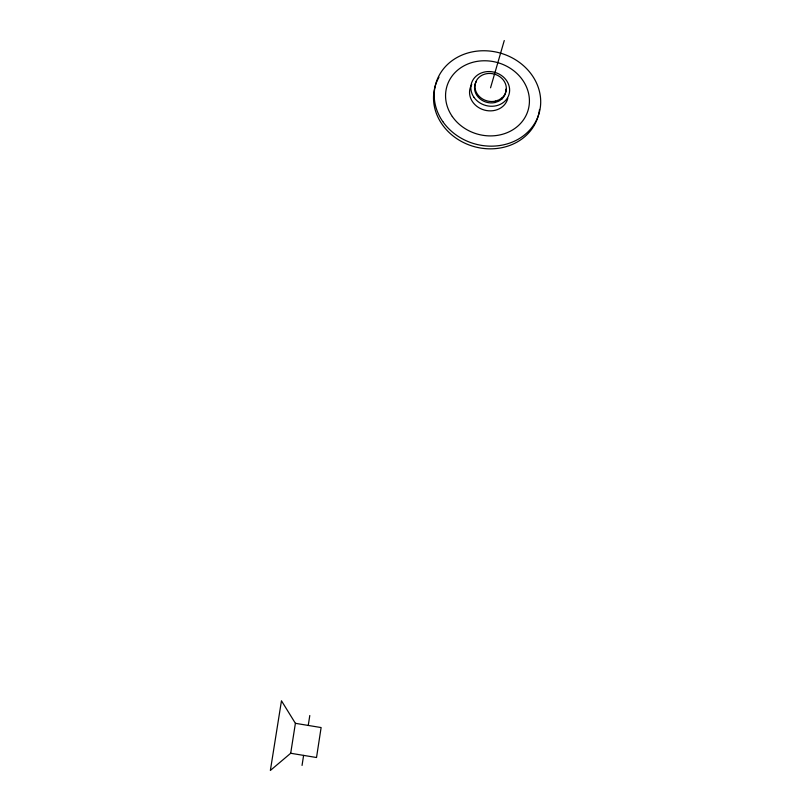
<?xml version="1.0" encoding="UTF-8"?>
<svg xmlns="http://www.w3.org/2000/svg" width="811" height="811" viewBox="0 0 811 811"><rect width="100%" height="100%" fill="white"/><g stroke="black" fill="none" stroke-linecap="round" stroke-linejoin="round"><path stroke-width="1.22" d="M302.047 765.432L303.608 755.396M308.251 725.439L309.792 715.515M290.693 753.267L295.397 723.321L281.468 700.795L270.367 770.45L290.693 753.267L316.523 757.515L321.115 727.558L295.397 723.321M490.543 87.811L504.26 40.55M476.31 81.556A15.835 13.878 16.2 0 0 478.247 97.158A15.835 13.878 16.2 0 0 495.014 102.531L495.43 101.132L499.14 99.804L502.273 97.634A15.845 13.888 16.2 0 0 496.585 74.896A15.845 13.888 16.2 0 0 474.952 85.946A15.845 13.888 16.2 0 0 495.43 101.132M495.014 102.531L498.724 101.203L501.857 99.033L502.273 97.634M539.518 109.444A53.627 47.089 16.2 0 1 471.911 145.939A53.627 47.089 16.2 0 1 438.994 77.217M507.787 98.395A19.515 17.112 16.2 0 1 482.322 109.394A19.515 17.112 16.2 0 1 471.718 84.506M505.902 89.2A15.835 13.878 16.2 0 1 501.857 99.033M442.826 121.62A53.729 47.16 16.2 0 0 534.925 122.988A53.729 47.16 16.2 0 0 484.623 50.758A53.729 47.16 16.2 0 0 442.826 121.62M452.315 116.531A42.304 37.134 16.2 0 0 524.849 117.696A42.304 37.134 16.2 0 0 485.323 60.774A42.304 37.134 16.2 0 0 452.315 116.531M473.928 97.259A19.576 17.163 16.2 0 0 507.493 97.908A19.576 17.163 16.2 0 0 489.276 71.55A19.576 17.163 16.2 0 0 473.928 97.259"/></g></svg>
